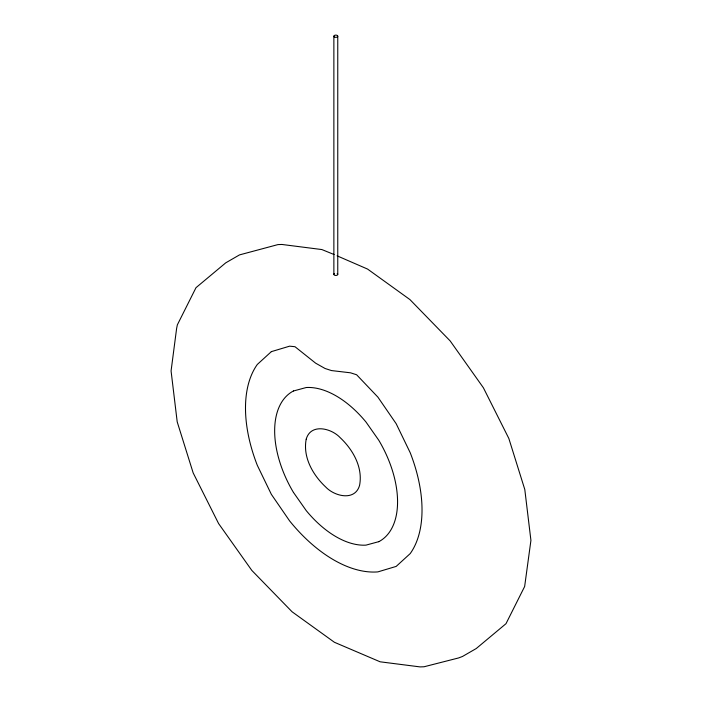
<?xml version="1.0" encoding="UTF-8"?>
<svg xmlns="http://www.w3.org/2000/svg" width="702" height="702" viewBox="0 0 702 702"><rect width="100%" height="100%" fill="white"/><g stroke="black" fill="none" stroke-linecap="round" stroke-linejoin="round"><path stroke-width="1.05" d="M293.48 390.979L306.239 387.522A87.513 50.526 60 0 1 365.996 422.034L378.755 440.215A85.907 49.596 60 0 1 378.773 541.698M378.755 541.672L365.996 545.129A87.513 50.526 60 0 1 306.239 510.626L293.48 492.444M334.126 254.545L321.876 249.561L281.932 244.463L277.957 244.594L239.505 254.896L225.754 262.829L195.998 287.68L177.352 324.859L176.623 328.422L171.077 370.963L177.202 421.858L193.164 472.902L218.603 523.578L251.834 570.436L292.076 611.784L334.406 642.277L380.124 661.802L420.068 666.9L424.043 666.768L458.608 657.941L462.495 656.467L476.246 648.534L506.002 623.683L524.648 586.503L530.923 540.4L524.798 489.505L508.836 438.46L483.397 387.785L450.166 340.926L409.924 299.578L367.594 269.085L337.074 255.826M337.759 36.223L337.759 274.342M333.871 36.223L333.871 274.342M337.188 273.543A1.948 1.123 0 0 1 337.188 275.131A1.948 1.123 0 0 1 334.433 275.131A1.948 1.123 0 0 1 334.433 273.543M293.471 492.453A85.907 49.596 60 0 1 293.471 390.953M306.212 439.145C302.667 457.186 312.908 475.052 325.737 487.03C334.521 496.384 354.993 501.439 359.564 485.424C363.101 467.374 352.86 449.508 340.031 437.53C331.247 428.185 310.775 423.122 306.212 439.145M271.349 351.641L257.318 364.443A122.552 70.753 60 0 0 257.318 465.347L271.349 494.34L289.628 520.928A125.877 72.675 60 0 0 377.895 571.884L396.174 566.409L410.196 553.606A122.552 70.753 60 0 0 410.205 452.711L396.174 423.71L377.895 397.121L356.607 374.754L350.491 372.806L331.467 370.568L325.079 368.497L315.637 363.171L294.998 346.718L289.628 346.165L271.349 351.641M334.433 37.013A1.948 1.123 0 0 0 337.688 36.513A1.948 1.123 0 0 0 335.31 35.135A1.948 1.123 0 0 0 334.433 37.013"/></g></svg>
